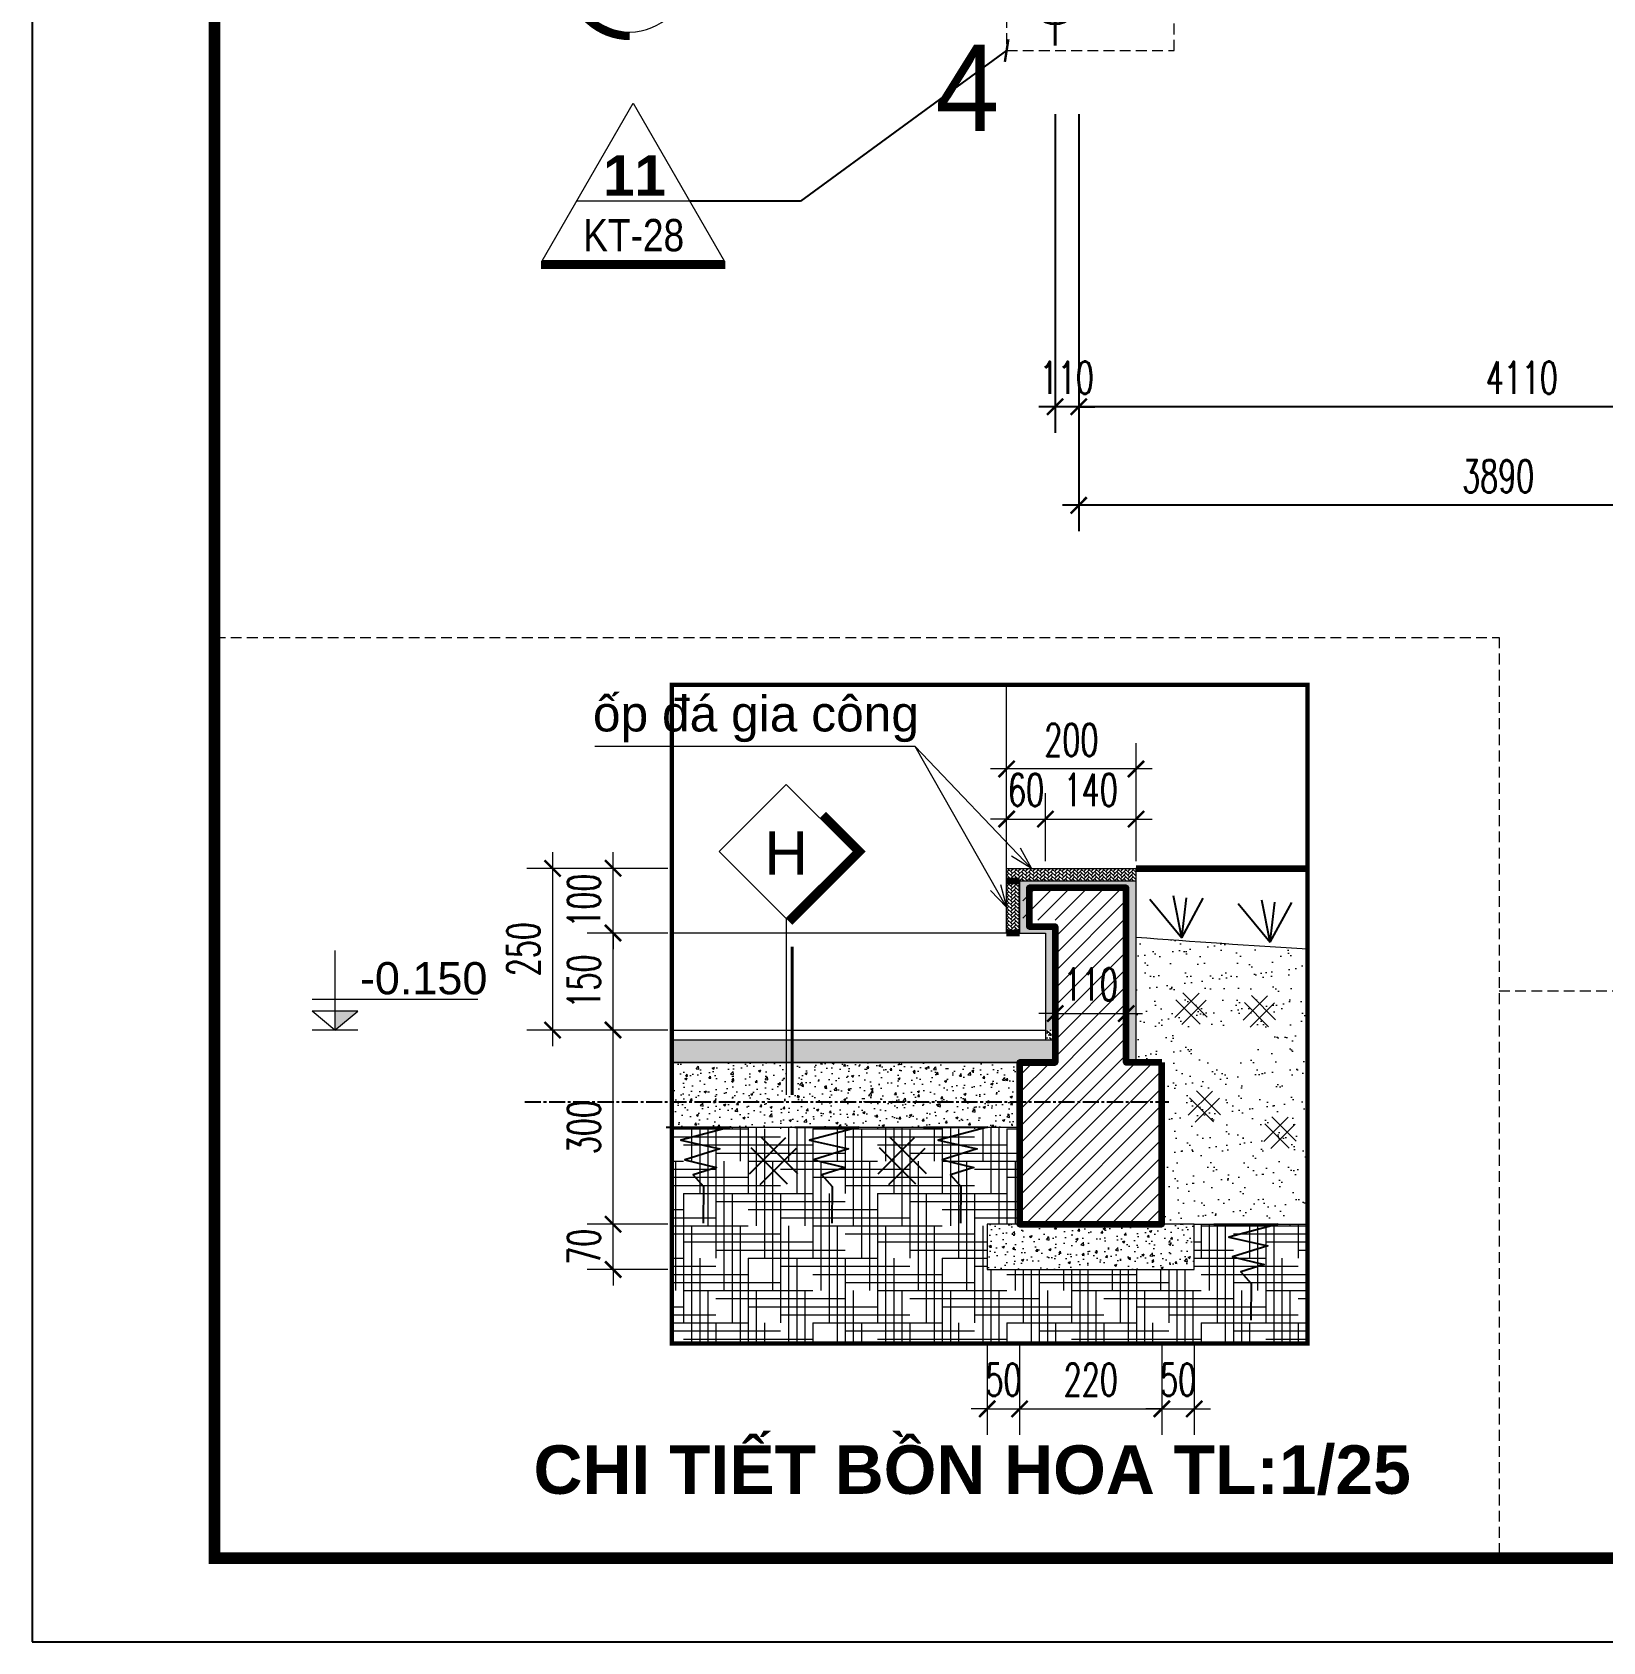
# Model space of a CAD drawing. Header units: millimetres. Extents: x -229618 to 2906, y -178063 to 96806.
# Drawn here: x -217616 to -210333, y -44272 to -36808 of the extents above; entities that cross this region are included whole.
import ezdxf
from ezdxf.enums import TextEntityAlignment as Align

# ---------------------------------------------------------------- set-up
doc = ezdxf.new("R2010")
doc.units = ezdxf.units.MM
doc.header["$LTSCALE"] = 200
doc.header["$MEASUREMENT"] = 0
doc.set_wipeout_variables(frame=1)
doc.header["$PDMODE"] = 3
doc.header["$PDSIZE"] = 50
for name, pattern in [('CENTER2', [1.125, 0.75, -0.125, 0.125, -0.125]), ('DASHED2', [0.375, 0.25, -0.125]), ('HIDDEN2', [0.1875, 0.125, -0.0625])]:
    doc.linetypes.add(name, pattern=pattern)
doc.layers.get('0').update_dxf_attribs({"color": 95, "linetype": 'CONTINUOUS'})
doc.layers.get('DEFPOINTS').update_dxf_attribs({"linetype": 'CONTINUOUS'})
for name, color, linetype, lineweight in [('A-Wall', 1, 'CONTINUOUS', 50), ('cat', 1, 'CONTINUOUS', 40), ('hatch', 250, 'CONTINUOUS', 5), ('KH cat', 2, 'HIDDEN2', 50), ('khuat', 8, 'DASHED2', 15), ('thay', 7, 'CONTINUOUS', 18), ('tim', 18, 'CENTER2', 9)]:
    doc.layers.add(name, color=color, linetype=linetype, lineweight=lineweight)
for name, color, linetype in [('COT', 2, 'CONTINUOUS'), ('CUA', 145, 'CONTINUOUS'), ('DIM', 251, 'CONTINUOUS'), ('KHUNGTEN', 7, 'CONTINUOUS'), ('Layer2', 74, 'CONTINUOUS'), ('MANH', 9, 'CONTINUOUS'), ('NETTHAY', 252, 'CONTINUOUS'), ('TEXT', 33, 'CONTINUOUS')]:
    doc.layers.add(name, color=color, linetype=linetype)
doc.layers.add('in', color=203, linetype='CONTINUOUS', lineweight=5, plot=False)
doc.styles.add('Aria H B iso', font='Vharialb_0.ttf')
doc.styles.add('Aria H iso', font='Vharial_0.ttf')
doc.styles.add('Arial iso', font='vnarial_0.ttf')
doc.styles.add('Arial N   H iso', font='Vharialn_0.ttf')
doc.styles.add('Arial N  iso', font='vnarialn_0.ttf')
doc.styles.add('CHU HOA Day', font='Vharial_0.ttf')
doc.styles.add('dam', font='Vhavanb_0.ttf', dxfattribs={"width": 0.9, "height": 450})
doc.styles.add('Scale', font='vnsimli.shx', dxfattribs={"width": 0.65, "bigfont": 'bigfont.shx'})
doc.dimstyles.new('Scale', dxfattribs={"dimscale": 75, "dimtxt": 2, "dimasz": 1, "dimexe": 1.6, "dimexo": 0, "dimgap": 0.8, "dimtad": 1, "dimdec": 0, "dimzin": 0, "dimdsep": 46, "dimtxsty": 'Scale', "dimblk": 'ARCHTICK', "dimcen": 0.1, "dimdle": 1, "dimclrd": 256, "dimclre": 256, "dimclrt": 3, "dimadec": 0, "dimazin": 0, "dimtfac": 1, "dimtdec": 0, "dimtix": 1, "dimtmove": 2, "dimatfit": 3, "dimldrblk": 'ARCHTICK', "dimfxl": 0, "dimtolj": 1, "dimtzin": 0, "dimarcsym": 0})

# ---------------------------------------------------------------- blocks, each defined once
blk = doc.blocks.new('KhungA3')
at = {"layer": 'DEFPOINTS', "color": 8}
blk.add_lwpolyline([(-3.738, 3.813), (416.305, 3.813), (416.305, 300.813), (-3.738, 300.813)], close=True, dxfattribs=at)
at = {"layer": 'KHUNGTEN', "color": 4, "const_width": 0.724}
blk.add_lwpolyline([(7.542, 8.987), (411.131, 8.987), (411.131, 295.639), (7.542, 295.639)], close=True, dxfattribs=at)
blk = doc.blocks.new('tr')
at = {"layer": 'thay', "ltscale": 600}
for p, q in [((0, -200), (0, 0)), ((313.2, -513.2), (513.2, -513.2))]:
    blk.add_line(p, q, dxfattribs=at)
at = {"layer": 'thay', "ltscale": 600, "const_width": 50}
blk.add_lwpolyline([(-375, -513.2, 0.414214), (0, -888.2, 0.414214)], format="xyb", dxfattribs=at)
at = {"layer": 'thay', "ltscale": 600}
blk.add_circle((0, -513.2), 350, dxfattribs=at)
blk.add_arc((0, -513.2), 313.2, 0, 90, dxfattribs=at)
at = {"layer": 'TEXT', "linetype": 'Continuous', "style": 'Aria H iso'}
blk.add_attdef('A', text='', height=350, dxfattribs=at).set_placement((0, -670.6), align=Align.CENTER)
blk = doc.blocks.new('_ArchTick')
at = {"color": 0, "linetype": 'ByBlock', "const_width": 0.15}
blk.add_lwpolyline([(-0.5, -0.5), (0.5, 0.5)], dxfattribs=at)
blk = doc.blocks.new('*D99')
at = {"layer": 'DEFPOINTS', "color": 0, "linetype": 'Continuous'}
for p in [(-212763, -37188.2), (-208653, -37188.2), (-212763, -38544.7)]:
    blk.add_point(p, dxfattribs=at)
at = {"layer": 'DIM', "linetype": 'Continuous', "lineweight": -2}
for p, q in [((-212763, -37188.2), (-212763, -38664.7)), ((-208653, -37188.2), (-208653, -38664.7)), ((-208578, -38544.7), (-212838, -38544.7))]:
    blk.add_line(p, q, dxfattribs=at)
at = {"layer": 'DIM', "linetype": 'Continuous', "lineweight": -2, "xscale": 75, "yscale": 75, "zscale": 75, "rotation": 180}
blk.add_blockref('_ArchTick', (-212763, -38544.7), dxfattribs=at)
at = {"layer": 'DIM', "linetype": 'Continuous', "lineweight": -2, "xscale": 75, "yscale": 75, "zscale": 75}
blk.add_blockref('_ArchTick', (-208653, -38544.7), dxfattribs=at)
at = {"layer": 'DIM', "color": 3, "linetype": 'Continuous', "insert": (-210708, -38409.7), "char_height": 150, "attachment_point": 5, "style": 'Scale'}
blk.add_mtext('\\A1;4110', dxfattribs=at)
blk = doc.blocks.new('*D104')
at = {"layer": 'DEFPOINTS', "color": 0, "linetype": 'Continuous'}
for p in [(-212763, -37188.2), (-208873, -37188.2), (-212763, -39001.5)]:
    blk.add_point(p, dxfattribs=at)
at = {"layer": 'DIM', "linetype": 'Continuous', "lineweight": -2}
for p, q in [((-212763, -37188.2), (-212763, -39121.5)), ((-208873, -37188.2), (-208873, -39121.5)), ((-208798, -39001.5), (-212838, -39001.5))]:
    blk.add_line(p, q, dxfattribs=at)
at = {"layer": 'DIM', "linetype": 'Continuous', "lineweight": -2, "xscale": 75, "yscale": 75, "zscale": 75, "rotation": 180}
blk.add_blockref('_ArchTick', (-212763, -39001.5), dxfattribs=at)
at = {"layer": 'DIM', "linetype": 'Continuous', "lineweight": -2, "xscale": 75, "yscale": 75, "zscale": 75}
blk.add_blockref('_ArchTick', (-208873, -39001.5), dxfattribs=at)
at = {"layer": 'DIM', "color": 3, "linetype": 'Continuous', "insert": (-210818, -38866.5), "char_height": 150, "attachment_point": 5, "style": 'Scale'}
blk.add_mtext('\\A1;3890', dxfattribs=at)
blk = doc.blocks.new('*D105')
at = {"layer": 'DEFPOINTS', "color": 0, "linetype": 'Continuous'}
for p in [(-212873, -37188.2), (-212763, -37188.2), (-212873, -38544.7)]:
    blk.add_point(p, dxfattribs=at)
at = {"layer": 'DIM', "linetype": 'Continuous', "lineweight": -2}
for p, q in [((-212873, -37188.2), (-212873, -38664.7)), ((-212763, -37188.2), (-212763, -38664.7)), ((-212873, -38544.7), (-212948, -38544.7)), ((-212763, -38544.7), (-212873, -38544.7)), ((-212763, -38544.7), (-212688, -38544.7))]:
    blk.add_line(p, q, dxfattribs=at)
at = {"layer": 'DIM', "linetype": 'Continuous', "lineweight": -2, "xscale": 75, "yscale": 75, "zscale": 75}
blk.add_blockref('_ArchTick', (-212873, -38544.7), dxfattribs=at)
at = {"layer": 'DIM', "linetype": 'Continuous', "lineweight": -2, "xscale": 75, "yscale": 75, "zscale": 75, "rotation": 180}
blk.add_blockref('_ArchTick', (-212763, -38544.7), dxfattribs=at)
at = {"layer": 'DIM', "color": 3, "linetype": 'Continuous', "insert": (-212818, -38409.7), "char_height": 150, "attachment_point": 5, "style": 'Scale'}
blk.add_mtext('\\A1;110', dxfattribs=at)
blk = doc.blocks.new('ct')
at = {"layer": 'thay', "ltscale": 600}
blk.add_line((8891, 0), (-8891, 0), dxfattribs=at)
blk.add_lwpolyline([(0, 15400), (14294, -9358), (-14294, -9358)], close=True, dxfattribs=at)
at = {"layer": 'thay', "color": 1, "ltscale": 600, "const_width": 1270}
blk.add_lwpolyline([(-14464, -9993), (14464, -9993)], dxfattribs=at)
at = {"layer": 'TEXT'}
for tag, height, style, p in [('01', 6350, 'Aria H B iso', (238, 862)), ('KT-00', 5080, 'Arial N   H iso', (96, -7856))]:
    blk.add_attdef(tag, text='', height=height, dxfattribs=dict(at, style=style)).set_placement(p, align=Align.CENTER)
blk = doc.blocks.new('ffgffgfg')
at = {"linetype": 'ByBlock'}
for p, q in [((-342185.4, -84783.2), (-342136.1, -84842.9)), ((-342136.1, -84842.9), (-342148.8, -84777.7)), ((-342136.1, -84842.9), (-342128.9, -84780.8)), ((-342136.1, -84842.9), (-342102.7, -84781.6))]:
    blk.add_line(p, q, dxfattribs=at)
blk = doc.blocks.new('*D394')
at = {"layer": 'DEFPOINTS', "color": 0, "linetype": 'Continuous'}
for p in [(296.3, 0), (396.3, 0), (396.3, -202.3)]:
    blk.add_point(p, dxfattribs=at)
at = {"layer": 'DIM', "linetype": 'Continuous', "lineweight": -2}
for p, q in [((296.3, 0), (296.3, -282.3)), ((396.3, 0), (396.3, -282.3)), ((296.3, -202.3), (246.3, -202.3)), ((296.3, -202.3), (396.3, -202.3)), ((396.3, -202.3), (446.3, -202.3))]:
    blk.add_line(p, q, dxfattribs=at)
at = {"layer": 'DIM', "linetype": 'Continuous', "lineweight": -2, "xscale": 50, "yscale": 50, "zscale": 50}
blk.add_blockref('_ArchTick', (296.3, -202.3), dxfattribs=at)
at = {"layer": 'DIM', "linetype": 'Continuous', "lineweight": -2, "xscale": 50, "yscale": 50, "zscale": 50, "rotation": 180}
blk.add_blockref('_ArchTick', (396.3, -202.3), dxfattribs=at)
at = {"layer": 'DIM', "color": 3, "linetype": 'Continuous', "lineweight": 100, "insert": (346.3, -112.3), "char_height": 100, "attachment_point": 5, "style": 'Scale'}
blk.add_mtext('\\A1;50', dxfattribs=at)
blk = doc.blocks.new('_Open30')
at = {"color": 0, "linetype": 'ByBlock', "lineweight": -2}
for p, q in [((-1, 0.268), (0, 0)), ((0, 0), (-1, -0.268)), ((0, 0), (-1, 0))]:
    blk.add_line(p, q, dxfattribs=at)
blk = doc.blocks.new('*D395')
at = {"layer": 'DEFPOINTS', "color": 0, "linetype": 'Continuous'}
for p in [(396.3, 0), (836.3, 0), (836.3, -202.3)]:
    blk.add_point(p, dxfattribs=at)
at = {"layer": 'DIM', "linetype": 'Continuous', "lineweight": -2}
for p, q in [((396.3, 0), (396.3, -282.3)), ((836.3, 0), (836.3, -282.3)), ((346.3, -202.3), (886.3, -202.3))]:
    blk.add_line(p, q, dxfattribs=at)
at = {"layer": 'DIM', "linetype": 'Continuous', "lineweight": -2, "xscale": 50, "yscale": 50, "zscale": 50, "rotation": 180}
blk.add_blockref('_ArchTick', (396.3, -202.3), dxfattribs=at)
at = {"layer": 'DIM', "linetype": 'Continuous', "lineweight": -2, "xscale": 50, "yscale": 50, "zscale": 50}
blk.add_blockref('_ArchTick', (836.3, -202.3), dxfattribs=at)
at = {"layer": 'DIM', "color": 3, "linetype": 'Continuous', "lineweight": 100, "insert": (616.3, -112.3), "char_height": 100, "attachment_point": 5, "style": 'Scale'}
blk.add_mtext('\\A1;220', dxfattribs=at)
blk = doc.blocks.new('*D396')
at = {"layer": 'DEFPOINTS', "color": 0, "linetype": 'Continuous'}
for p in [(836.3, 0), (936.3, 0), (936.3, -202.3)]:
    blk.add_point(p, dxfattribs=at)
at = {"layer": 'DIM', "linetype": 'Continuous', "lineweight": -2}
for p, q in [((836.3, 0), (836.3, -282.3)), ((936.3, 0), (936.3, -282.3)), ((836.3, -202.3), (786.3, -202.3)), ((836.3, -202.3), (936.3, -202.3)), ((936.3, -202.3), (986.3, -202.3))]:
    blk.add_line(p, q, dxfattribs=at)
at = {"layer": 'DIM', "linetype": 'Continuous', "lineweight": -2, "xscale": 50, "yscale": 50, "zscale": 50}
blk.add_blockref('_ArchTick', (836.3, -202.3), dxfattribs=at)
at = {"layer": 'DIM', "linetype": 'Continuous', "lineweight": -2, "xscale": 50, "yscale": 50, "zscale": 50, "rotation": 180}
blk.add_blockref('_ArchTick', (936.3, -202.3), dxfattribs=at)
at = {"layer": 'DIM', "color": 3, "linetype": 'Continuous', "lineweight": 100, "insert": (886.3, -112.3), "char_height": 100, "attachment_point": 5, "style": 'Scale'}
blk.add_mtext('\\A1;50', dxfattribs=at)
blk = doc.blocks.new('*D397')
at = {"layer": 'DEFPOINTS', "color": 0, "linetype": 'Continuous'}
for p in [(-860.5, 368.5), (-690.8, 368.5), (-690.8, 228.5)]:
    blk.add_point(p, dxfattribs=at)
at = {"layer": 'DIM', "linetype": 'Continuous', "lineweight": -2}
for p, q in [((-860.5, 368.5), (-860.5, 418.5)), ((-690.8, 368.5), (-940.5, 368.5)), ((-860.5, 228.5), (-860.5, 368.5)), ((-690.8, 228.5), (-940.5, 228.5)), ((-860.5, 228.5), (-860.5, 178.5))]:
    blk.add_line(p, q, dxfattribs=at)
at = {"layer": 'DIM', "linetype": 'Continuous', "lineweight": -2, "xscale": 50, "yscale": 50, "zscale": 50}
for p, rotation in [((-860.5, 368.5), 270), ((-860.5, 228.5), 90)]:
    blk.add_blockref('_ArchTick', p, dxfattribs=dict(at, rotation=rotation))
at = {"layer": 'DIM', "color": 3, "linetype": 'Continuous', "lineweight": 100, "insert": (-950.5, 298.5), "char_height": 100, "attachment_point": 5, "rotation": 90, "style": 'Scale'}
blk.add_mtext('\\A1;70', dxfattribs=at)
blk = doc.blocks.new('*D398')
at = {"layer": 'DEFPOINTS', "color": 0, "linetype": 'Continuous'}
for p in [(-860.5, 968.5), (-690.8, 968.5), (-690.8, 368.5)]:
    blk.add_point(p, dxfattribs=at)
at = {"layer": 'DIM', "linetype": 'Continuous', "lineweight": -2}
for p, q in [((-860.5, 318.5), (-860.5, 1018.5)), ((-690.8, 968.5), (-940.5, 968.5)), ((-690.8, 368.5), (-940.5, 368.5))]:
    blk.add_line(p, q, dxfattribs=at)
at = {"layer": 'DIM', "linetype": 'Continuous', "lineweight": -2, "xscale": 50, "yscale": 50, "zscale": 50}
for p, rotation in [((-860.5, 968.5), 90), ((-860.5, 368.5), 270)]:
    blk.add_blockref('_ArchTick', p, dxfattribs=dict(at, rotation=rotation))
at = {"layer": 'DIM', "color": 3, "linetype": 'Continuous', "lineweight": 100, "insert": (-950.5, 668.5), "char_height": 100, "attachment_point": 5, "rotation": 90, "style": 'Scale'}
blk.add_mtext('\\A1;300', dxfattribs=at)
blk = doc.blocks.new('*D399')
at = {"layer": 'DEFPOINTS', "color": 0, "linetype": 'Continuous'}
for p in [(-860.5, 1268.5), (-690.8, 1268.5), (-690.8, 968.5)]:
    blk.add_point(p, dxfattribs=at)
at = {"layer": 'DIM', "linetype": 'Continuous', "lineweight": -2}
for p, q in [((-860.5, 918.5), (-860.5, 1318.5)), ((-690.8, 1268.5), (-940.5, 1268.5)), ((-690.8, 968.5), (-940.5, 968.5))]:
    blk.add_line(p, q, dxfattribs=at)
at = {"layer": 'DIM', "linetype": 'Continuous', "lineweight": -2, "xscale": 50, "yscale": 50, "zscale": 50}
for p, rotation in [((-860.5, 1268.5), 90), ((-860.5, 968.5), 270)]:
    blk.add_blockref('_ArchTick', p, dxfattribs=dict(at, rotation=rotation))
at = {"layer": 'DIM', "color": 3, "linetype": 'Continuous', "lineweight": 100, "insert": (-950.5, 1118.5), "char_height": 100, "attachment_point": 5, "rotation": 90, "style": 'Scale'}
blk.add_mtext('\\A1;150', dxfattribs=at)
blk = doc.blocks.new('*D400')
at = {"layer": 'DEFPOINTS', "color": 0, "linetype": 'Continuous'}
for p in [(-860.5, 1468.5), (-690.8, 1468.5), (-690.8, 1268.5)]:
    blk.add_point(p, dxfattribs=at)
at = {"layer": 'DIM', "linetype": 'Continuous', "lineweight": -2}
for p, q in [((-860.5, 1468.5), (-860.5, 1518.5)), ((-690.8, 1468.5), (-940.5, 1468.5)), ((-860.5, 1268.5), (-860.5, 1468.5)), ((-690.8, 1268.5), (-940.5, 1268.5)), ((-860.5, 1268.5), (-860.5, 1218.5))]:
    blk.add_line(p, q, dxfattribs=at)
at = {"layer": 'DIM', "linetype": 'Continuous', "lineweight": -2, "xscale": 50, "yscale": 50, "zscale": 50}
for p, rotation in [((-860.5, 1468.5), 270), ((-860.5, 1268.5), 90)]:
    blk.add_blockref('_ArchTick', p, dxfattribs=dict(at, rotation=rotation))
at = {"layer": 'DIM', "color": 3, "linetype": 'Continuous', "lineweight": 100, "insert": (-950.5, 1368.5), "char_height": 100, "attachment_point": 5, "rotation": 90, "style": 'Scale'}
blk.add_mtext('\\A1;100', dxfattribs=at)
blk = doc.blocks.new('*D401')
at = {"layer": 'DEFPOINTS', "color": 0, "linetype": 'Continuous'}
for p in [(-690.8, 1468.5), (-1047.5, 968.5), (-690.8, 968.5)]:
    blk.add_point(p, dxfattribs=at)
at = {"layer": 'DIM', "linetype": 'Continuous', "lineweight": -2}
for p, q in [((-1047.5, 1518.5), (-1047.5, 918.5)), ((-690.8, 1468.5), (-1127.5, 1468.5)), ((-690.8, 968.5), (-1127.5, 968.5))]:
    blk.add_line(p, q, dxfattribs=at)
at = {"layer": 'DIM', "linetype": 'Continuous', "lineweight": -2, "xscale": 50, "yscale": 50, "zscale": 50}
for p, rotation in [((-1047.5, 1468.5), 90), ((-1047.5, 968.5), 270)]:
    blk.add_blockref('_ArchTick', p, dxfattribs=dict(at, rotation=rotation))
at = {"layer": 'DIM', "color": 3, "linetype": 'Continuous', "lineweight": 100, "insert": (-1137.5, 1218.5), "char_height": 100, "attachment_point": 5, "rotation": 90, "style": 'Scale'}
blk.add_mtext('\\A1;250', dxfattribs=at)
blk = doc.blocks.new('cao do')
at = {"layer": 'thay'}
for p, q in [((0, 444.6), (0, 0)), ((798.2, 170.2), (-128.3, 170.2)), ((0, 0), (-127.9, 106.1)), ((127.9, 106.1), (-127.9, 106.1)), ((0, 0), (127.9, 106.1))]:
    blk.add_line(p, q, dxfattribs=at)
at = {"layer": 'thay', "ltscale": 600}
blk.add_line((128.3, 0), (-128.3, 0), dxfattribs=at)
at = {"layer": 'thay', "color": 150, "ltscale": 600}
blk.add_solid([(0, 0), (0, 106.1), (127.9, 106.1)], dxfattribs=at)
at = {"layer": 'TEXT', "style": 'Arial N  iso'}
blk.add_attdef('%%P0.000', text='', height=200, dxfattribs=at).set_placement((69.5, 290), align=Align.MIDDLE_LEFT)
blk = doc.blocks.new('*D402')
at = {"layer": 'DEFPOINTS', "color": 0, "linetype": 'Continuous'}
for p in [(476.3, 1620.9), (356.3, 1490.2), (476.3, 1490.2)]:
    blk.add_point(p, dxfattribs=at)
at = {"layer": 'DIM', "linetype": 'Continuous', "lineweight": -2}
for p, q in [((356.3, 1490.2), (356.3, 1700.9)), ((476.3, 1490.2), (476.3, 1700.9)), ((356.3, 1620.9), (306.3, 1620.9)), ((356.3, 1620.9), (476.3, 1620.9)), ((476.3, 1620.9), (526.3, 1620.9))]:
    blk.add_line(p, q, dxfattribs=at)
at = {"layer": 'DIM', "linetype": 'Continuous', "lineweight": -2, "xscale": 50, "yscale": 50, "zscale": 50}
blk.add_blockref('_ArchTick', (356.3, 1620.9), dxfattribs=at)
at = {"layer": 'DIM', "linetype": 'Continuous', "lineweight": -2, "xscale": 50, "yscale": 50, "zscale": 50, "rotation": 180}
blk.add_blockref('_ArchTick', (476.3, 1620.9), dxfattribs=at)
at = {"layer": 'DIM', "color": 3, "linetype": 'Continuous', "lineweight": 100, "insert": (416.3, 1710.9), "char_height": 100, "attachment_point": 5, "style": 'Scale'}
blk.add_mtext('\\A1;60', dxfattribs=at)
blk = doc.blocks.new('*D403')
at = {"layer": 'DEFPOINTS', "color": 0, "linetype": 'Continuous'}
for p in [(756.3, 1620.9), (476.3, 1490.2), (756.3, 1490.2)]:
    blk.add_point(p, dxfattribs=at)
at = {"layer": 'DIM', "linetype": 'Continuous', "lineweight": -2}
for p, q in [((476.3, 1490.2), (476.3, 1700.9)), ((756.3, 1490.2), (756.3, 1700.9)), ((426.3, 1620.9), (806.3, 1620.9))]:
    blk.add_line(p, q, dxfattribs=at)
at = {"layer": 'DIM', "linetype": 'Continuous', "lineweight": -2, "xscale": 50, "yscale": 50, "zscale": 50, "rotation": 180}
blk.add_blockref('_ArchTick', (476.3, 1620.9), dxfattribs=at)
at = {"layer": 'DIM', "linetype": 'Continuous', "lineweight": -2, "xscale": 50, "yscale": 50, "zscale": 50}
blk.add_blockref('_ArchTick', (756.3, 1620.9), dxfattribs=at)
at = {"layer": 'DIM', "color": 3, "linetype": 'Continuous', "lineweight": 100, "insert": (616.3, 1710.9), "char_height": 100, "attachment_point": 5, "style": 'Scale'}
blk.add_mtext('\\A1;140', dxfattribs=at)
blk = doc.blocks.new('*D404')
at = {"layer": 'DEFPOINTS', "color": 0, "linetype": 'Continuous'}
for p in [(356.3, 1775.7), (356.3, 1490.2), (756.3, 1490.2)]:
    blk.add_point(p, dxfattribs=at)
at = {"layer": 'DIM', "linetype": 'Continuous', "lineweight": -2}
for p, q in [((356.3, 1490.2), (356.3, 1855.7)), ((756.3, 1490.2), (756.3, 1855.7)), ((806.3, 1775.7), (306.3, 1775.7))]:
    blk.add_line(p, q, dxfattribs=at)
at = {"layer": 'DIM', "linetype": 'Continuous', "lineweight": -2, "xscale": 50, "yscale": 50, "zscale": 50, "rotation": 180}
blk.add_blockref('_ArchTick', (356.3, 1775.7), dxfattribs=at)
at = {"layer": 'DIM', "linetype": 'Continuous', "lineweight": -2, "xscale": 50, "yscale": 50, "zscale": 50}
blk.add_blockref('_ArchTick', (756.3, 1775.7), dxfattribs=at)
at = {"layer": 'DIM', "color": 3, "linetype": 'Continuous', "lineweight": 100, "insert": (556.3, 1865.7), "char_height": 100, "attachment_point": 5, "style": 'Scale'}
blk.add_mtext('\\A1;200', dxfattribs=at)
blk = doc.blocks.new('*D405')
at = {"layer": 'DEFPOINTS', "color": 0, "linetype": 'Continuous'}
for p in [(506.3, 1131.1), (726.3, 1131.1), (726.3, 1019.5)]:
    blk.add_point(p, dxfattribs=at)
at = {"layer": 'DIM', "linetype": 'Continuous', "lineweight": -2}
for p, q in [((506.3, 1131.1), (506.3, 939.5)), ((726.3, 1131.1), (726.3, 939.5)), ((506.3, 1019.5), (456.3, 1019.5)), ((506.3, 1019.5), (726.3, 1019.5)), ((726.3, 1019.5), (776.3, 1019.5))]:
    blk.add_line(p, q, dxfattribs=at)
at = {"layer": 'DIM', "linetype": 'Continuous', "lineweight": -2, "xscale": 50, "yscale": 50, "zscale": 50}
blk.add_blockref('_ArchTick', (506.3, 1019.5), dxfattribs=at)
at = {"layer": 'DIM', "linetype": 'Continuous', "lineweight": -2, "xscale": 50, "yscale": 50, "zscale": 50, "rotation": 180}
blk.add_blockref('_ArchTick', (726.3, 1019.5), dxfattribs=at)
at = {"layer": 'DIM', "color": 3, "linetype": 'Continuous', "lineweight": 100, "insert": (616.3, 1109.5), "char_height": 100, "attachment_point": 5, "style": 'Scale'}
blk.add_mtext('\\A1;110', dxfattribs=at)
blk = doc.blocks.new('kyhieu1')
at = {"layer": 'cat', "ltscale": 600}
blk.add_line((27.5, -131), (27.5, -816.6), dxfattribs=at)
at = {"color": 15, "linetype": 'Continuous'}
blk.add_wipeout([(0, 0), (311.1, 311.1), (0, 622.3), (-311.1, 311.1)], dxfattribs=at).dxf.layer = 'thay'
at = {"linetype": 'Continuous'}
blk.add_wipeout([(0, 622.3), (-311.1, 311.1), (0, 0), (311.1, 311.1)], dxfattribs=at).dxf.layer = 'DIM'
at = {"layer": 'thay', "ltscale": 600}
blk.add_line((0, 0), (0, -816.6), dxfattribs=at)
at = {"layer": 'thay', "color": 15, "linetype": 'Continuous'}
blk.add_lwpolyline([(0, 0), (311.1, 311.1), (0, 622.3), (-311.1, 311.1)], close=True, dxfattribs=at)
at = {"layer": 'thay', "color": 1, "linetype": 'Continuous', "const_width": 40}
blk.add_lwpolyline([(14.1, -14.1), (339.4, 311.1), (169.7, 480.8)], dxfattribs=at)
at = {"layer": 'TEXT', "style": 'CHU HOA Day'}
blk.add_attdef('N1', text='', height=200, dxfattribs=at).set_placement((0, 304.1), align=Align.MIDDLE)
blk = doc.blocks.new('A$C028E5273')
at = {"layer": 'hatch', "linetype": 'Continuous'}
h = blk.add_hatch(color=256, dxfattribs=at)
h.paths.add_polyline_path([(0, 100, 0.414214), (-100, 0), (0, 0)])
h.paths.add_polyline_path([(100, 0), (0, 0), (0, -100, 0.414214)])
at = {"layer": 'cat'}
for p, q in [((0, -200), (0, 200)), ((-200, 0), (200, 0))]:
    blk.add_line(p, q, dxfattribs=at)
blk.add_circle((0, 0), 100, dxfattribs=at)
blk = doc.blocks.new('ctbh')
at = {"layer": 'hatch', "linetype": 'Continuous', "lineweight": -2}
h = blk.add_hatch(dxfattribs=at)
h.set_pattern_fill('AR-HBONE', color=256, scale=2, style=0)
h.set_pattern_definition([(45, (197335.9935, 106651.531), (9e-16, 11.3137085), [24, -8]), (135, (197341.65, 106657.188), (9e-16, 11.3137085), [24, -8])])
h.paths.add_polyline_path([(756.3, 1428.5), (756.3, 1468.5), (356.3, 1468.5), (356.3, 1268.5), (396.3, 1268.5), (396.3, 1428.5)])
h = blk.add_hatch(dxfattribs=at)
h.set_pattern_fill('AR-SAND', color=256, scale=8, style=0, double=1)
h.set_pattern_definition([(37.5, (99150.067, 52690.664), (-0.5039469, 15.4145902), [0, -12.16, 0, -13.6, 0, -13]), (7.5, (99150.067, 52690.664), (14.1582136, 22.5771685), [0, -6.56, 0, -10.96, 0, -4.2]), (327.5, (99140.227, 52690.664), (24.9131349, 0.0452724), [0, -4, 0, -14.4, 0, -18.8]), (317.5, (99140.227, 52690.664), (24.049013, 7.0214045), [0, -2, 0, -9.44, 0, -10.8])])
h.paths.add_polyline_path([(756.3, 968.5), (726.3, 968.5), (726.3, 868.5), (756.3, 868.5)])
h.paths.add_polyline_path([(756.3, 1428.5), (396.3, 1428.5), (396.3, 1268.5), (476.3, 1268.5), (476.3, 968.5), (506.3, 968.5), (506.3, 1288.5), (426.3, 1288.5), (426.3, 1408.5), (726.3, 1408.5), (726.3, 968.5), (756.3, 968.5)])
at = {"layer": 'hatch', "linetype": 'Continuous', "lineweight": 0}
h = blk.add_hatch(dxfattribs=at)
h.set_pattern_fill('ANSI31', color=250, scale=300, style=0)
h.set_pattern_definition([(45, (98820.6, 53770.016), (-26.516504, 26.516504), [])])
h.paths.add_polyline_path([(726.3, 1408.5), (406.3, 1408.5), (406.3, 1308.5), (506.3, 1308.5), (506.3, 868.5), (396.3, 868.5), (396.3, 368.5), (836.3, 368.5), (836.3, 868.5), (726.3, 868.5)])
at = {"layer": 'hatch', "linetype": 'Continuous', "lineweight": -2}
h = blk.add_hatch(dxfattribs=at)
h.set_pattern_fill('AR-SAND', color=256, scale=40, style=0)
h.set_pattern_definition([(37.5, (98820.6, 53770.016), (-2.519734, 77.07295), [0, -60.8, 0, -68, 0, -65]), (7.5, (98820.6, 53770.02), (70.79107, 112.88584), [0, -32.8, 0, -54.8, 0, -21]), (327.5, (98771.4, 53770.016), (124.565674, 0.226362), [0, -20, 0, -72, 0, -94]), (317.5, (98771.4, 53770.02), (120.24506, 35.10702), [0, -10, 0, -47.2, 0, -54])])
edge = h.paths.add_edge_path()
edge.add_line((1286.8, 968.5), (1286.8, 1219.8))
edge.add_spline(control_points=[(1286.8, 1219.8), (1110, 1230), (933.1, 1242.9), (756.3, 1255.9)], knot_values=[0, 0, 0, 0, 265.417141, 265.417141, 265.417141, 265.417141], degree=3, periodic=0)
edge.add_line((756.3, 1255.9), (756.3, 968.5))
edge.add_line((756.3, 968.5), (1286.8, 968.5))
h.paths.add_polyline_path([(1047.1, 868.6), (888.5, 968.5), (756.3, 968.5), (756.3, 868.5), (836.3, 868.5), (836.3, 368.5), (936.3, 368.5), (1286.8, 368.5), (1286.8, 968.5), (1205.7, 968.5)])
h = blk.add_hatch(dxfattribs=at)
h.set_pattern_fill('AR-SAND', color=256, scale=8, style=0, double=1)
h.set_pattern_definition([(37.5, (98820.602, 53770.016), (-0.5039469, 15.4145902), [0, -12.16, 0, -13.6, 0, -13]), (7.5, (98820.602, 53770.016), (14.1582136, 22.5771685), [0, -6.56, 0, -10.96, 0, -4.2]), (327.5, (98810.762, 53770.016), (24.9131349, 0.0452724), [0, -4, 0, -14.4, 0, -18.8]), (317.5, (98810.762, 53770.016), (24.049013, 7.0214045), [0, -2, 0, -9.44, 0, -10.8])])
h.paths.add_polyline_path([(476.3, 968.5), (476.3, 938.5), (506.3, 938.5), (506.3, 968.5)])
h = blk.add_hatch(dxfattribs=at)
h.set_pattern_fill('AR-SAND', color=256, scale=8, style=0, double=1)
h.set_pattern_definition([(37.5, (-679.255, 868.502), (-0.50395, 15.41459), [0, -12.16, 0, -13.6, 0, -13]), (7.5, (-679.255, 868.502), (14.1582, 22.57717), [0, -6.56, 0, -10.96, 0, -4.2]), (327.5, (-689.095, 868.502), (24.91313, 0.04527), [0, -4, 0, -14.4, 0, -18.8]), (317.5, (-689.095, 868.502), (24.049, 7.0214), [0, -2, 0, -9.44, 0, -10.8])])
h.paths.add_polyline_path([(506.3, 938.5), (-679.3, 938.5), (-679.3, 868.5), (396.3, 868.5), (506.3, 868.5)])
h = blk.add_hatch(dxfattribs=at)
h.set_pattern_fill('AR-CONC', color=256, scale=10, style=0, double=1)
h.set_pattern_definition([(50, (197335.993, 106671.53), (71.726018, -6.275213), [7.5, -82.5]), (355, (197335.99, 106671.53), (-13.875133, 75.219213), [6, -66]), (100.4514, (197341.97, 106671.01), (57.850938, 68.943954), [6.37402, -70.114211]), (46.1842, (197335.99, 106691.53), (106.724105, -16.5519), [11.25, -123.75]), (96.6356, (197344.89, 106690.15), (93.46627, 97.411787), [9.56103, -105.1713]), (351.1842, (197335.99, 106691.53), (93.466195, 97.41186), [9, -99]), (21, (197345.993, 106686.53), (59.690705, -40.261889), [7.5, -82.5]), (326, (197345.99, 106686.53), (24.331533, 72.515005), [6, -66]), (71.4514, (197350.97, 106683.176), (84.022263, 32.25305), [6.37402, -70.114211]), (37.5, (197335.993, 106671.53), (1.2159855, 33.2893854), [0, -65.2, 0, -67, 0, -66.25]), (7.5, (197335.993, 106671.53), (26.306954, 39.441171), [0, -38.2, 0, -63.7, 0, -25.25]), (327.5, (197313.693, 106671.53), (53.3822436, -2.2554872), [0, -25, 0, -78, 0, -103.5]), (317.5, (197303.693, 106671.53), (58.318617, 10.010498), [0, -32.5, 0, -51.8, 0, -73.5])])
h.paths.add_polyline_path([(396.3, 668.5), (396.3, 868.5), (-679.3, 868.5), (-679.3, 668.5)])
at = {"layer": 'hatch'}
h = blk.add_hatch(dxfattribs=at)
h.set_pattern_fill('HOUND', color=256, scale=400, angle=-90, style=0)
h.set_pattern_definition([(270, (197335.993, 106671.53), (25, -100), [400, -200]), (360, (197335.993, 106671.53), (-100, 25), [400, -200])])
h.paths.add_polyline_path([(296.3, 368.5), (396.3, 368.5), (396.3, 668.5), (-679.3, 668.5), (-679.3, 0), (1286.8, 0), (1286.8, 368.5), (936.3, 368.5), (936.3, 228.5), (296.3, 228.5)])
at = {"layer": 'hatch', "linetype": 'Continuous', "lineweight": -2}
h = blk.add_hatch(dxfattribs=at)
h.set_pattern_fill('AR-CONC', color=256, scale=10, style=0, double=1)
h.set_pattern_definition([(50, (133543.74, 43129.404), (71.726018, -6.275213), [7.5, -82.5]), (355, (133543.74, 43129.404), (-13.875133, 75.219213), [6, -66]), (100.4514, (133549.716, 43128.88), (57.850938, 68.943954), [6.37402, -70.11421]), (46.1842, (133543.74, 43149.4), (106.724105, -16.5519), [11.25, -123.75]), (96.6356, (133552.63, 43148.03), (93.46627, 97.41179), [9.56103, -105.1713]), (351.1842, (133543.74, 43149.4), (93.466195, 97.41186), [9, -99]), (21, (133553.74, 43144.404), (59.690705, -40.26189), [7.5, -82.5]), (326, (133553.74, 43144.404), (24.331533, 72.515005), [6, -66]), (71.4514, (133558.71, 43141.05), (84.022263, 32.25305), [6.37402, -70.11421]), (37.5, (133543.74, 43129.404), (1.2159855, 33.2893854), [0, -65.2, 0, -67, 0, -66.25]), (7.5, (133543.74, 43129.404), (26.306954, 39.441171), [0, -38.2, 0, -63.7, 0, -25.25]), (327.5, (133521.44, 43129.404), (53.3822436, -2.255487), [0, -25, 0, -78, 0, -103.5]), (317.5, (133511.44, 43129.404), (58.318617, 10.010498), [0, -32.5, 0, -51.8, 0, -73.5])])
h.paths.add_polyline_path([(296.3, 228.5), (936.3, 228.5), (936.3, 368.5), (296.3, 368.5)])
at = {"layer": 'A-Wall', "color": 1, "linetype": 'Continuous', "lineweight": 0}
for p, q in [((426.3, 1408.5), (426.3, 1288.5)), ((726.3, 1408.5), (426.3, 1408.5)), ((726.3, 868.5), (726.3, 1408.5)), ((426.3, 1288.5), (506.3, 1288.5)), ((506.3, 1288.5), (506.3, 868.5)), ((396.3, 868.5), (396.3, 368.5)), ((836.3, 868.5), (726.3, 868.5)), ((836.3, 368.5), (836.3, 868.5)), ((396.3, 368.5), (836.3, 368.5))]:
    blk.add_line(p, q, dxfattribs=at)
at = {"layer": 'A-Wall', "linetype": 'Continuous', "lineweight": 100}
blk.add_line((396.3, 868.5), (506.3, 868.5), dxfattribs=at)
blk.add_lwpolyline([(836.3, 868.5), (726.3, 868.5), (726.3, 1408.5), (426.3, 1408.5), (426.3, 1288.5), (506.3, 1288.5), (506.3, 868.5), (396.3, 868.5), (396.3, 368.5), (836.3, 368.5)], close=True, dxfattribs=at)
at = {"layer": 'COT', "linetype": 'Continuous', "lineweight": -2}
for points in [[(396.3, 868.5), (-679.3, 868.5), (-679.3, 668.5), (396.3, 668.5)], [(296.3, 228.5), (936.3, 228.5), (936.3, 368.5), (296.3, 368.5)]]:
    blk.add_lwpolyline(points, close=True, dxfattribs=at)
at = {"layer": 'hatch'}
for p, q in [((951.1, 1082.4), (876.2, 1007.5)), ((954.6, 986.9), (879.8, 1061.8)), ((972.7, 1060.8), (897.8, 985.9)), ((976.3, 1008.5), (901.4, 1083.4)), ((1162.7, 1074.5), (1087.8, 999.6)), ((1166.2, 979), (1091.4, 1053.9)), ((1184.3, 1052.9), (1109.4, 978)), ((1187.8, 1000.6), (1113, 1075.5)), ((992.8, 780.1), (917.9, 705.2)), ((996.3, 684.6), (921.4, 759.5)), ((1014.4, 758.5), (939.5, 683.6)), ((1017.9, 706.3), (943, 781.1)), ((1226.2, 699.4), (1151.3, 624.5)), ((1251.3, 625.5), (1176.4, 700.4)), ((1229.7, 603.9), (1154.8, 678.8)), ((1247.8, 677.8), (1172.9, 602.9)), ((936.3, 368.5), (1286.8, 368.5))]:
    blk.add_line(p, q, dxfattribs=at)
at = {"layer": 'hatch', "linetype": 'Continuous', "lineweight": -2}
blk.add_line((-679.3, 938.5), (506.3, 938.5), dxfattribs=at)
at = {"layer": 'KH cat', "linetype": 'Continuous', "lineweight": -2}
blk.add_line((-679.3, 868.5), (396.3, 868.5), dxfattribs=at)
at = {"layer": 'MANH', "linetype": 'Continuous'}
for p, q in [((-327, 635.1), (-439.3, 522.8)), ((-321.7, 491.9), (-434, 604.2)), ((-294.6, 602.7), (-406.9, 490.4)), ((-289.3, 524.3), (-401.6, 636.6)), ((70.7, 635.1), (-41.6, 522.8)), ((76, 491.9), (-36.3, 604.2)), ((103.2, 602.7), (-9.2, 490.4)), ((108.4, 524.3), (-3.9, 636.6))]:
    blk.add_line(p, q, dxfattribs=at)
for points in [[(-696.5, 668.5), (-498.3, 668.5), (-650.5, 628.2), (-530, 601.1), (-638.3, 567.3), (-540.7, 543.9), (-612.5, 521.1), (-580.9, 485.3), (-581.8, 371.5)], [(-298.7, 668.5), (-100.5, 668.5), (-252.7, 628.2), (-132.2, 601.1), (-240.6, 567.3), (-143, 543.9), (-214.7, 521.1), (-183.1, 485.3), (-184, 371.5)], [(99, 668.5), (297.2, 668.5), (145, 628.2), (265.5, 601.1), (157.2, 567.3), (254.8, 543.9), (183, 521.1), (214.6, 485.3), (213.7, 371.5)], [(996.8, 368.5), (1195, 368.5), (1042.8, 328.2), (1163.3, 301.1), (1055, 267.3), (1152.6, 243.9), (1080.8, 221.1), (1112.4, 185.3), (1111.5, 71.5)]]:
    blk.add_lwpolyline(points, dxfattribs=at)
at = {"layer": 'NETTHAY', "linetype": 'Continuous', "lineweight": -2}
blk.add_lwpolyline([(756.3, 868.5), (756.3, 1428.5), (396.3, 1428.5), (396.3, 1268.5), (476.3, 1268.5), (476.3, 938.5)], dxfattribs=at)
blk.add_open_spline([(756.3, 1255.9), (933.1, 1242.9), (1110, 1230), (1286.8, 1219.8)], degree=3, dxfattribs=at)
at = {"layer": 'thay', "linetype": 'Continuous', "lineweight": -2}
for p, q in [((356.3, 1468.5), (356.3, 2036.1)), ((756.3, 1428.5), (756.3, 1468.5)), ((356.3, 1268.5), (-679.3, 1268.5)), ((-679.3, 968.5), (476.3, 968.5))]:
    blk.add_line(p, q, dxfattribs=at)
at = {"layer": 'thay', "linetype": 'Continuous', "lineweight": 100}
for p, q in [((756.3, 1468.5), (1286.8, 1468.5)), ((396.3, 1428.5), (356.3, 1428.5)), ((396.3, 1268.5), (356.3, 1268.5))]:
    blk.add_line(p, q, dxfattribs=at)
at = {"layer": 'thay', "linetype": 'Continuous', "lineweight": -2}
blk.add_lwpolyline([(356.3, 1268.5), (356.3, 1468.5), (756.3, 1468.5)], dxfattribs=at)
at = {"layer": 'Layer2', "xscale": 2, "yscale": 2, "zscale": 2}
for p in [(685169.7, 170939.3), (685443.3, 170925.7)]:
    blk.add_blockref('ffgffgfg', p, dxfattribs=at)
at = {"layer": 'thay', "linetype": 'Continuous'}
ref = blk.add_blockref('cao do', (-1720.2, 968.5), dxfattribs=dict(at, xscale=0.5529600000008941, yscale=0.5529600000008941, zscale=0.5529600000000002))
ref.add_attrib('%%P0.000', ' -0.150', dxfattribs={"layer": 'TEXT', "height": 99.53, "style": 'Arial N  iso'}).set_placement((-1681.8, 1128.9), align=Align.MIDDLE_LEFT)
at = {"layer": 'TEXT', "style": 'Arial iso'}
blk.add_text('èp ®¸ gia c«ng', height=110, dxfattribs=at).set_placement((-922.8, 1891.7))
at = {"layer": 'DIM', "linetype": 'Continuous', "lineweight": 100}
for base, p1, p2, picture, middle in [((356.3, 1775.7), (756.3, 1490.2), (356.3, 1490.2), '*D404', (556.3, 1865.7)), ((476.3, 1620.9), (356.3, 1490.2), (476.3, 1490.2), '*D402', (416.3, 1710.9)), ((756.3, 1620.9), (476.3, 1490.2), (756.3, 1490.2), '*D403', (616.3, 1710.9)), ((726.3, 1019.5), (506.3, 1131.1), (726.3, 1131.1), '*D405', (616.3, 1109.5)), ((396.3, -202.3), (296.3, 0), (396.3, 0), '*D394', (346.3, -112.3)), ((836.3, -202.3), (396.3, 0), (836.3, 0), '*D395', (616.3, -112.3)), ((936.3, -202.3), (836.3, 0), (936.3, 0), '*D396', (886.3, -112.3))]:
    dim = blk.add_linear_dim(base=base, p1=p1, p2=p2, dimstyle='Scale', override={"dimscale": 50, "dimlfac": 0.5, "dimldrblk": 'Open30'}, dxfattribs=at)
    dim.commit()
    dim.dimension.update_dxf_attribs({"geometry": picture, "text_midpoint": middle})
for base, p1, p2, picture, middle in [((-1047.5, 968.5), (-690.8, 1468.5), (-690.8, 968.5), '*D401', (-1137.5, 1218.5)), ((-860.5, 1468.5), (-690.8, 1268.5), (-690.8, 1468.5), '*D400', (-950.5, 1368.5)), ((-860.5, 1268.5), (-690.8, 968.5), (-690.8, 1268.5), '*D399', (-950.5, 1118.5)), ((-860.5, 968.5), (-690.8, 368.5), (-690.8, 968.5), '*D398', (-950.5, 668.5)), ((-860.5, 368.5), (-690.8, 228.5), (-690.8, 368.5), '*D397', (-950.5, 298.5))]:
    dim = blk.add_linear_dim(base=base, p1=p1, p2=p2, angle=90, dimstyle='Scale', override={"dimscale": 50, "dimlfac": 0.5, "dimldrblk": 'Open30'}, dxfattribs=at)
    dim.commit()
    dim.dimension.update_dxf_attribs({"geometry": picture, "text_midpoint": middle})
at = {"layer": 'hatch', "linetype": 'Continuous', "lineweight": -2}
for points in [[(432.8, 1468.5), (73.3, 1845.2), (-916.9, 1845.2)], [(356.3, 1348.5), (73.3, 1845.2)]]:
    blk.add_leader(points, dimstyle='Scale', override={"dimscale": 35, "dimasz": 2, "dimtad": 0, "dimldrblk": 'Open30'}, dxfattribs=at)

msp = doc.modelspace()

# ---------------------------------------------------------------- linework, layer by layer
at = {"layer": 'in', "linetype": 'Continuous'}
msp.add_lwpolyline([(-217616.4, -44271.6), (-186113.1, -44271.6), (-186113.1, -21996.6), (-217616.4, -21996.6)], close=True, dxfattribs=at)
at = {"layer": 'khuat'}
msp.add_lwpolyline([(-213097.5, -36892.9), (-212320.1, -36892.9), (-212320.1, -26386.9), (-213097.5, -26386.9)], close=True, dxfattribs=at)
msp.add_lwpolyline([(-210813.9, -41253), (-198529.2, -41253), (-198529.2, -43883.5)], dxfattribs=at)
at = {"layer": 'tim', "lineweight": -2, "ltscale": 0.5}
msp.add_line((-215332, -41767.4), (-212345, -41767.4), dxfattribs=at)

# ---------------------------------------------------------------- block references
at = {"layer": 'CUA', "xscale": 0.02952755894511938, "yscale": 0.02952755894511938, "zscale": 0.02952755905511719}
msp.add_blockref('ct', (-214829.7, -37591.8), dxfattribs=at).add_auto_attribs({'KT-00': 'kt-28', '01': '11'})
at = {"layer": 'DIM', "linetype": 'Continuous'}
msp.add_blockref('A$C028E5273', (-212873, -36669.5), dxfattribs=at)
at = {"layer": 'hatch', "xscale": 1.5, "yscale": 1.5, "zscale": 1.5}
msp.add_blockref('ctbh', (-213631.8, -42887.7), dxfattribs=at)
at = {"layer": 'KHUNGTEN', "xscale": 75, "yscale": 75, "zscale": 75.00000000000009}
msp.add_blockref('KhungA3', (-217336, -44557.6), dxfattribs=at)
at = {"layer": 'MANH', "xscale": -0.75, "yscale": 0.75, "zscale": 0.75, "rotation": 270}
msp.add_blockref('tr', (-214460, -36544.5), dxfattribs=at)

# ---------------------------------------------------------------- texts
at = {"layer": 'TEXT', "style": 'dam'}
msp.add_text('4', height=400, dxfattribs=at).set_placement((-213279.9, -37265.1), align=Align.CENTER)
at = {"layer": 'TEXT', "style": 'Aria H B iso'}
msp.add_text('chi tiÕt bån hoa tl:1/25', height=225, dxfattribs=at).set_placement((-215291.4, -43585.5))

# ---------------------------------------------------------------- dimensions: what is measured, and where the dimension line sits
at = {"layer": 'DIM', "linetype": 'Continuous'}
for base, p1, p2, picture, middle in [((-212873, -38544.7), (-212763, -37188.2), (-212873, -37188.2), '*D105', (-212818, -38409.7)), ((-212763, -38544.7), (-208653, -37188.2), (-212763, -37188.2), '*D99', (-210708, -38409.7)), ((-212763, -39001.5), (-208873, -37188.2), (-212763, -37188.2), '*D104', (-210818, -38866.5))]:
    dim = msp.add_linear_dim(base=base, p1=p1, p2=p2, dimstyle='Scale', override={"dimfxl": 70}, dxfattribs=at)
    dim.commit()
    dim.dimension.update_dxf_attribs({"geometry": picture, "text_midpoint": middle})

# ---------------------------------------------------------------- leaders
msp.add_leader([(-213097.5, -36892.9), (-214052.7, -37591.8), (-214567.2, -37591.8)], dimstyle='Scale', override={"dimfxl": 70}, dxfattribs=at)

# ---------------------------------------------------------------- next in the draw order: block references
msp.add_blockref('kyhieu1', (-214119.4, -40918), dxfattribs=at).add_auto_attribs({'N1': 'H'})

# ---------------------------------------------------------------- next in the draw order: linework, layer by layer
at = {"layer": 'khuat'}
msp.add_lwpolyline([(-216770.4, -39614.1), (-210813.9, -39614.1), (-210813.9, -43883.5)], dxfattribs=at)
at = {"layer": 'khuat', "color": 5, "ltscale": 2, "const_width": 20}
msp.add_lwpolyline([(-214650.7, -39833.6), (-211701.6, -39833.6), (-211701.6, -42887.7), (-214650.7, -42887.7)], close=True, dxfattribs=at)

doc.saveas('drawing.dxf')
